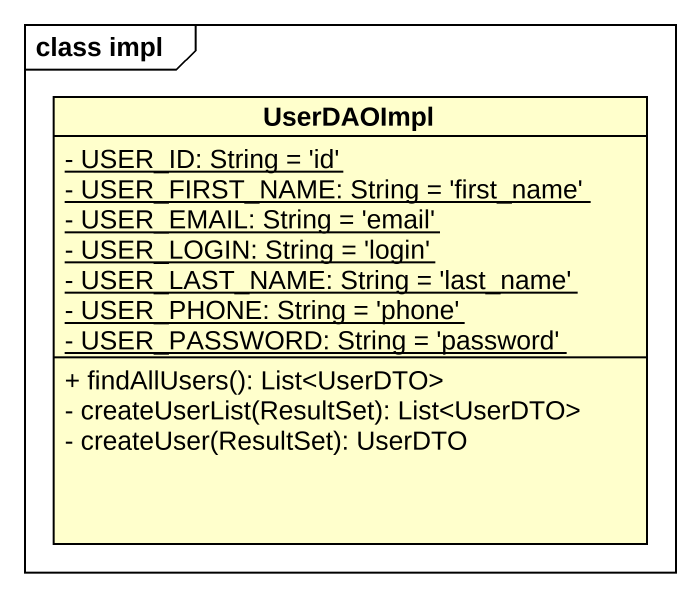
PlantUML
@startuml
mainframe class impl
hide circle
hide empty members
skinparam classAttributeIconSize 0
class UserDAOImpl {
  {static} - USER_ID: String = 'id'
  {static} - USER_FIRST_NAME: String = 'first_name'
  {static} - USER_EMAIL: String = 'email'
  {static} - USER_LOGIN: String = 'login'
  {static} - USER_LAST_NAME: String = 'last_name'
  {static} - USER_PHONE: String = 'phone'
  {static} - USER_PASSWORD: String = 'password'
  + findAllUsers(): List<UserDTO>
  - createUserList(ResultSet): List<UserDTO>
  - createUser(ResultSet): UserDTO
}
@enduml
